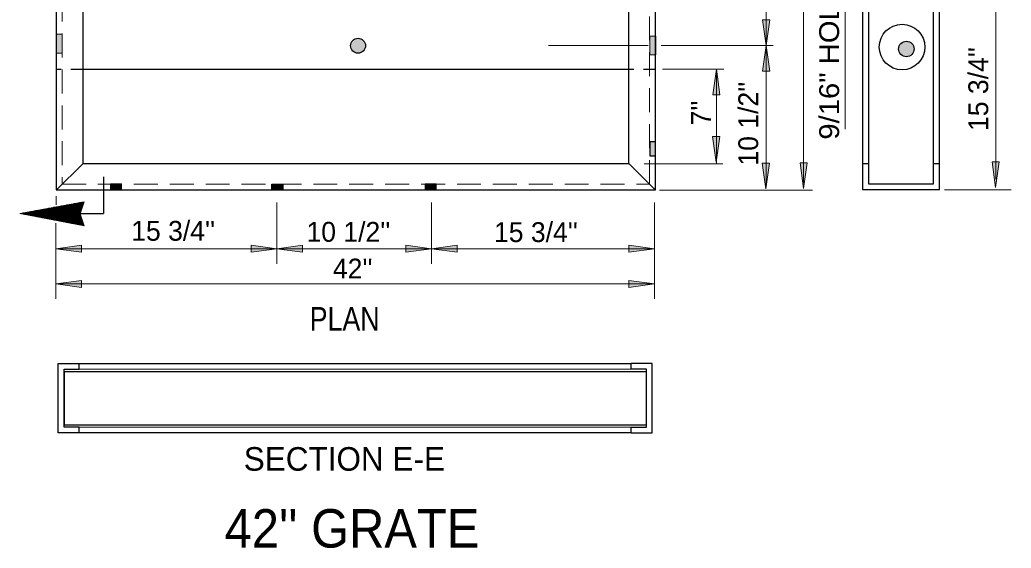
# Model space of a CAD drawing. Extents: x 139 to 512, y -134 to 135.
# Drawn here: x 185.1 to 248.5, y -64.9 to -31.2 of the extents above; entities that cross this region are included whole.
import ezdxf

# ---------------------------------------------------------------- set-up
doc = ezdxf.new("R2010")
doc.units = 0
doc.header["$LTSCALE"] = 0.51
for name, pattern in [('LONG_DASHED', [7.5, 6, -1.5]), ('MEDIUM_DASHED', [4.5, 3, -1.5]), ('SHORT_DASHED', [2.7, 1.5, -1.2])]:
    doc.linetypes.add(name, pattern=pattern)
doc.layers.add('1', color=7, linetype='Continuous', lineweight=13)

msp = doc.modelspace()

# ---------------------------------------------------------------- hatches: boundary and pattern name
at = {"layer": '1'}
for points in [[(232.8218, -32.834), (232.5964, -31.1942), (233.0472, -31.1942)], [(187.4483, -32.1137), (187.8143, -32.1137), (187.8143, -33.3137), (187.4483, -33.3137)], [(225.3901, -33.4325), (225.7647, -33.4325), (225.7647, -32.2242), (225.3901, -32.2242)], [(207.2111, -32.8453, 1), (206.2605, -32.8453, 1)], [(232.8218, -32.834), (233.0472, -34.4735), (232.5964, -34.4735)], [(242.2807, -33.0495, 1), (241.2906, -33.0495, 1)], [(229.6456, -34.3314), (229.8706, -35.9717), (229.4202, -35.9717)], [(229.6279, -40.2777), (229.4029, -38.6379), (229.8537, -38.6379)], [(225.3796, -39.866), (225.7478, -39.866), (225.7478, -38.975), (225.3796, -38.975)], [(232.8016, -41.99), (232.5758, -40.3498), (233.0266, -40.3498)], [(235.2147, -41.9637), (234.9889, -40.3235), (235.4397, -40.3235)], [(247.4877, -41.9022), (247.2627, -40.2624), (247.7131, -40.2624)], [(190.9148, -42.0448), (191.6239, -42.0448), (191.6239, -41.6765), (190.9148, -41.6765)], [(201.9233, -42.0448), (201.2142, -42.0448), (201.2142, -41.6765), (201.9233, -41.6765)], [(211.0163, -42.0448), (211.7254, -42.0448), (211.7254, -41.6765), (211.0163, -41.6765)], [(187.4067, -45.8079), (189.0469, -45.5822), (189.0469, -46.0329)], [(201.5464, -45.8079), (199.9058, -46.0329), (199.9058, -45.5822)], [(201.5464, -45.8079), (203.1863, -45.5822), (203.1863, -46.0329)], [(211.4213, -45.8079), (209.7814, -46.0329), (209.7814, -45.5822)], [(211.4213, -45.8079), (213.0616, -45.5822), (213.0616, -46.0329)], [(225.6942, -45.8079), (224.0543, -46.0329), (224.0543, -45.5822)], [(187.4067, -48.0538), (189.0469, -47.8284), (189.0469, -48.2787)], [(225.6942, -48.0538), (224.0543, -48.2787), (224.0543, -47.8284)]]:
    msp.add_hatch(color=256, dxfattribs=at).paths.add_polyline_path(points)

# ---------------------------------------------------------------- linework, layer by layer
for p, q in [((235.2147, -41.6229), (235.2147, -4.4592)), ((225.2783, -32.834), (218.9179, -32.834)), ((226.1007, -32.834), (233.2812, -32.834)), ((226.1997, -34.3314), (230.1102, -34.3314)), ((229.6456, -40.3809), (229.6456, -34.3314)), ((225.0319, -40.3809), (230.0524, -40.3809)), ((187.4434, -43.004), (187.4434, -42.4577)), ((226.0013, -42.0665), (235.7768, -42.0665)), ((244.2256, -42.0392), (248.4848, -42.0392)), ((187.6763, -43.0899), (187.6763, -44.0447)), ((187.7063, -43.0842), (187.7063, -44.0502)), ((187.7363, -43.0787), (187.7363, -44.0562)), ((187.7667, -43.0734), (187.7667, -44.0615)), ((189.1324, -43.0719), (187.7701, -43.0719)), ((187.7967, -43.0677), (187.7967, -44.0672)), ((187.8267, -43.0622), (187.8267, -44.0732)), ((187.8567, -43.0565), (187.8567, -44.0787)), ((187.8871, -43.0512), (187.8871, -44.0844)), ((187.9171, -43.0457), (187.9171, -44.0904)), ((189.1414, -43.0419), (187.9339, -43.0419)), ((187.9471, -43.04), (187.9471, -44.0957)), ((187.9771, -43.0344), (187.9771, -44.1017)), ((188.0074, -43.0292), (188.0074, -44.1073)), ((188.0374, -43.0235), (188.0374, -44.1129)), ((188.0674, -43.0179), (188.0674, -44.1189)), ((188.0974, -43.0123), (188.0974, -44.1245)), ((189.1516, -43.0119), (188.0982, -43.0119)), ((188.1278, -43.007), (188.1278, -44.1305)), ((188.1578, -43.0014), (188.1578, -44.1358)), ((188.1878, -42.9958), (188.1878, -44.1414)), ((188.2178, -42.9902), (188.2178, -44.1474)), ((188.2482, -42.9849), (188.2482, -44.153)), ((189.1617, -42.9819), (188.2628, -42.9819)), ((188.2782, -42.9793), (188.2782, -44.1587)), ((188.3082, -42.9737), (188.3082, -44.1647)), ((188.3382, -42.968), (188.3382, -44.1699)), ((188.3686, -42.9627), (188.3686, -44.1759)), ((188.3986, -42.9572), (188.3986, -44.1815)), ((189.1718, -42.9515), (188.4271, -42.9515)), ((188.4286, -42.9515), (188.4286, -44.1872)), ((188.4586, -42.9462), (188.4586, -44.1932)), ((188.4889, -42.941), (188.4889, -44.1987)), ((188.5189, -42.9354), (188.5189, -44.2047)), ((188.5489, -42.9297), (188.5489, -44.21)), ((188.5789, -42.9242), (188.5789, -44.2157)), ((189.1816, -42.9215), (188.5917, -42.9215)), ((188.6093, -42.9189), (188.6093, -44.2217)), ((188.6393, -42.9132), (188.6393, -44.2272)), ((188.6693, -42.9077), (188.6693, -44.2329)), ((188.6993, -42.902), (188.6993, -44.2389)), ((188.7297, -42.8967), (188.7297, -44.2442)), ((189.1917, -42.8915), (188.7559, -42.8915)), ((188.7597, -42.8912), (188.7597, -44.2502)), ((188.7897, -42.8855), (188.7897, -44.2557)), ((188.8197, -42.8799), (188.8197, -44.2614)), ((188.8501, -42.8747), (188.8501, -44.2674)), ((188.8801, -42.869), (188.8801, -44.273)), ((188.9101, -42.8634), (188.9101, -44.279)), ((189.2014, -42.8615), (188.9202, -42.8615)), ((188.9401, -42.8577), (188.9401, -44.2843)), ((188.9704, -42.8525), (188.9704, -43.5617)), ((189.0004, -42.8469), (189.0004, -43.4709)), ((189.0304, -42.8412), (189.0304, -43.3794)), ((189.0604, -42.8357), (189.0604, -43.2887)), ((189.2116, -42.8312), (189.0848, -42.8312)), ((189.0908, -42.8304), (189.0908, -43.1975)), ((189.1208, -42.8248), (189.1208, -43.1067)), ((189.1508, -42.8192), (189.1508, -43.016)), ((189.1808, -42.8135), (189.1808, -42.9249)), ((189.2112, -42.8087), (189.2112, -42.8338)), ((201.5464, -46.7709), (201.5464, -42.8649)), ((211.4213, -46.7709), (211.4213, -42.8649)), ((225.6942, -49.0168), (225.6942, -42.8649)), ((185.1184, -43.5579), (185.1184, -43.559)), ((188.9727, -43.5534), (185.1402, -43.5534)), ((185.1484, -43.5527), (185.1484, -43.5647)), ((185.1784, -43.547), (185.1784, -43.571)), ((185.2084, -43.5414), (185.2084, -43.5759)), ((185.2388, -43.5358), (185.2388, -43.5819)), ((188.9629, -43.5838), (185.2486, -43.5838)), ((185.2688, -43.5309), (185.2688, -43.5875)), ((185.2988, -43.5252), (185.2988, -43.5932)), ((188.9828, -43.5234), (185.3048, -43.5234)), ((185.3288, -43.5197), (185.3288, -43.5992)), ((185.3592, -43.514), (185.3592, -43.6047)), ((185.3892, -43.5087), (185.3892, -43.6112)), ((188.9738, -43.6137), (185.4072, -43.6137)), ((185.4192, -43.5032), (185.4192, -43.616)), ((185.4492, -43.4975), (185.4492, -43.6217)), ((188.9929, -43.4934), (185.4694, -43.4934)), ((185.4796, -43.4919), (185.4796, -43.6277)), ((185.5096, -43.4867), (185.5096, -43.6332)), ((185.5396, -43.481), (185.5396, -43.6389)), ((188.9843, -43.6437), (185.5658, -43.6437)), ((185.5696, -43.4754), (185.5696, -43.6449)), ((185.5999, -43.4697), (185.5999, -43.6502)), ((185.6299, -43.4645), (185.6299, -43.6562)), ((189.0027, -43.4634), (185.6333, -43.4634)), ((185.6599, -43.4589), (185.6599, -43.6617)), ((185.6899, -43.4532), (185.6899, -43.6674)), ((185.7203, -43.4477), (185.7203, -43.6734)), ((188.9948, -43.6737), (185.7241, -43.6737)), ((185.7503, -43.4424), (185.7503, -43.679)), ((185.7803, -43.4367), (185.7803, -43.685)), ((189.0124, -43.433), (185.7979, -43.433)), ((185.8103, -43.4312), (185.8103, -43.6902)), ((185.8407, -43.4255), (185.8407, -43.6959)), ((185.8707, -43.4202), (185.8707, -43.7019)), ((189.0049, -43.7042), (185.8831, -43.7042)), ((185.9007, -43.4147), (185.9007, -43.7075)), ((185.9307, -43.409), (185.9307, -43.7132)), ((185.9611, -43.4034), (185.9611, -43.7192)), ((189.0226, -43.403), (185.9626, -43.403)), ((185.9911, -43.3982), (185.9911, -43.7244)), ((186.0211, -43.3925), (186.0211, -43.7304)), ((186.0511, -43.3869), (186.0511, -43.736)), ((186.0814, -43.3813), (186.0814, -43.7417)), ((186.1114, -43.3764), (186.1114, -43.7477)), ((189.0323, -43.373), (186.1261, -43.373)), ((186.1414, -43.3708), (186.1414, -43.7533)), ((186.1714, -43.3652), (186.1714, -43.7593)), ((186.2018, -43.3595), (186.2018, -43.7645)), ((186.2318, -43.3543), (186.2318, -43.7702)), ((186.2618, -43.3487), (186.2618, -43.7762)), ((189.0424, -43.343), (186.2907, -43.343)), ((186.2918, -43.343), (186.2918, -43.7817)), ((186.3222, -43.3374), (186.3222, -43.7874)), ((186.3522, -43.3322), (186.3522, -43.7934)), ((186.3822, -43.3265), (186.3822, -43.7987)), ((186.4122, -43.3209), (186.4122, -43.8047)), ((186.4426, -43.3152), (186.4426, -43.8102)), ((189.0526, -43.3127), (186.4553, -43.3127)), ((186.4726, -43.31), (186.4726, -43.8159)), ((186.5026, -43.3044), (186.5026, -43.8219)), ((186.5326, -43.2987), (186.5326, -43.8275)), ((186.5629, -43.2932), (186.5629, -43.8335)), ((186.5929, -43.2879), (186.5929, -43.8387)), ((189.0627, -43.2827), (186.6192, -43.2827)), ((186.6229, -43.2822), (186.6229, -43.8444)), ((186.6529, -43.2767), (186.6529, -43.8504)), ((186.6833, -43.271), (186.6833, -43.856)), ((186.7133, -43.2657), (186.7133, -43.8617)), ((186.7433, -43.2602), (186.7433, -43.8677)), ((186.7733, -43.2545), (186.7733, -43.8729)), ((189.0721, -43.2527), (186.7838, -43.2527)), ((186.8037, -43.2489), (186.8037, -43.8789)), ((186.8337, -43.2437), (186.8337, -43.8845)), ((186.8637, -43.238), (186.8637, -43.8902)), ((186.8937, -43.2324), (186.8937, -43.8962)), ((186.9241, -43.2272), (186.9241, -43.9017)), ((189.0822, -43.2227), (186.9481, -43.2227)), ((186.9541, -43.2219), (186.9541, -43.9078)), ((186.9841, -43.2162), (186.9841, -43.913)), ((187.0141, -43.2107), (187.0141, -43.9187)), ((187.0444, -43.205), (187.0444, -43.9247)), ((187.0744, -43.1998), (187.0744, -43.9303)), ((187.1044, -43.1942), (187.1044, -43.9359)), ((189.0923, -43.1923), (187.1123, -43.1923)), ((187.1344, -43.1885), (187.1344, -43.9419)), ((187.1648, -43.1829), (187.1648, -43.9472)), ((187.1948, -43.1777), (187.1948, -43.9532)), ((187.2248, -43.172), (187.2248, -43.9588)), ((187.2548, -43.1664), (187.2548, -43.9644)), ((189.1024, -43.1623), (187.2769, -43.1623)), ((187.2852, -43.1608), (187.2852, -43.9704)), ((187.3152, -43.1555), (187.3152, -43.976)), ((187.3452, -43.1499), (187.3452, -43.982)), ((187.3752, -43.1442), (187.3752, -43.9872)), ((187.4056, -43.1394), (187.4056, -43.9929)), ((187.4356, -43.1337), (187.4356, -43.9989)), ((189.1122, -43.1322), (187.4412, -43.1322)), ((187.4656, -43.1282), (187.4656, -44.0045)), ((187.4956, -43.1225), (187.4956, -44.0102)), ((187.5259, -43.1172), (187.5259, -44.0162)), ((187.5559, -43.1117), (187.5559, -44.0214)), ((187.5859, -43.106), (187.5859, -44.0274)), ((189.1223, -43.1022), (187.6058, -43.1022)), ((187.6159, -43.1004), (187.6159, -44.033)), ((187.6463, -43.0955), (187.6463, -44.0387)), ((188.9704, -43.6032), (188.9704, -44.2899)), ((189.0004, -43.6902), (189.0004, -44.2959)), ((189.0151, -43.7342), (186.0417, -43.7342)), ((189.0259, -43.7642), (186.1999, -43.7642)), ((189.0364, -43.7942), (186.3586, -43.7942)), ((189.0466, -43.8245), (186.5172, -43.8245)), ((189.0571, -43.8545), (186.6758, -43.8545)), ((189.0676, -43.8845), (186.8344, -43.8845)), ((189.0781, -43.9145), (186.9931, -43.9145)), ((189.0882, -43.9449), (187.1513, -43.9449)), ((189.0987, -43.9749), (187.3107, -43.9749)), ((187.4067, -49.0168), (187.4067, -44.1789)), ((189.1092, -44.0049), (187.4693, -44.0049)), ((189.1193, -44.0349), (187.6276, -44.0349)), ((189.1294, -44.0652), (187.7862, -44.0652)), ((189.1403, -44.0953), (187.9448, -44.0953)), ((189.1508, -44.1253), (188.1034, -44.1253)), ((189.1609, -44.1552), (188.2621, -44.1552)), ((189.1714, -44.1857), (188.4207, -44.1857)), ((189.1816, -44.2157), (188.5789, -44.2157)), ((189.1924, -44.2457), (188.7376, -44.2457)), ((189.2026, -44.2757), (188.8966, -44.2757)), ((189.0304, -43.7777), (189.0304, -44.3015)), ((189.2131, -44.306), (189.0548, -44.306)), ((189.0604, -43.8647), (189.0604, -44.3072)), ((189.0908, -43.9513), (189.0908, -44.3132)), ((189.1208, -44.0387), (189.1208, -44.3184)), ((189.1508, -44.1257), (189.1508, -44.3244)), ((189.1808, -44.213), (189.1808, -44.33)), ((189.2112, -44.3), (189.2112, -44.3357)), ((189.2236, -44.336), (189.2134, -44.336)), ((187.4067, -45.8079), (201.5464, -45.8079)), ((201.5464, -45.8079), (211.4213, -45.8079)), ((211.4213, -45.8079), (225.6942, -45.8079)), ((187.4067, -48.0538), (225.6942, -48.0538)), ((188.9134, -53.5048), (224.1976, -53.5048)), ((224.1976, -57.1932), (188.9134, -57.1932))]:
    msp.add_line(p, q, dxfattribs=at)
at = {"layer": '1', "linetype": 'SHORT_DASHED', "lineweight": 25}
for p, q in [((189.1414, -34.3633), (187.4404, -34.3633)), ((225.7512, -34.3625), (224.0558, -34.3625))]:
    msp.add_line(p, q, dxfattribs=at)
at = {"layer": '1', "lineweight": 25}
for p, q in [((224.0509, -34.361), (189.1414, -34.361)), ((187.4468, -42.0729), (189.1632, -40.3569)), ((225.7399, -42.0628), (224.0341, -40.3569)), ((239.3603, -40.3809), (238.9853, -40.3809)), ((243.8944, -40.3809), (243.5194, -40.3809)), ((190.4569, -41.2142), (190.4569, -43.5617)), ((185.7529, -43.5617), (190.4569, -43.5617)), ((188.9134, -53.5048), (188.9134, -53.1298)), ((224.1976, -53.5048), (224.1976, -53.1298)), ((188.9134, -57.5682), (188.9134, -57.1932)), ((224.1976, -57.5682), (224.1976, -57.1932))]:
    msp.add_line(p, q, dxfattribs=at)
for points in [[(221.7574, -4.148), (187.4404, -4.148), (187.4404, -42.0523), (225.7501, -42.0523), (225.7501, -4.148), (222.2494, -4.148)], [(224.1976, -57.5682), (187.5713, -57.5682), (187.5713, -53.1298), (224.1976, -53.1298)], [(224.1976, -57.5682), (225.5397, -57.5682), (225.5397, -53.1298), (224.1976, -53.1298)], [(188.9134, -57.1932), (187.9463, -57.1932), (187.9463, -53.5048), (188.9134, -53.5048)], [(224.1976, -57.1932), (225.1647, -57.1932), (225.1647, -53.5048), (224.1976, -53.5048)]]:
    msp.add_lwpolyline(points, dxfattribs=at)
for points in [[(238.9853, -42.0309), (243.8944, -42.0309), (243.8944, -4.181), (238.9853, -4.181)], [(239.3603, -41.6559), (243.5194, -41.6559), (243.5194, -4.556), (239.3603, -4.556)], [(189.1414, -40.3569), (224.0547, -40.3569), (224.0547, -5.8854), (189.1414, -5.8854)], [(225.3796, -39.866), (225.7478, -39.866), (225.7478, -38.975), (225.3796, -38.975)], [(190.9148, -42.0448), (191.6239, -42.0448), (191.6239, -41.6765), (190.9148, -41.6765)], [(201.9233, -42.0448), (201.2142, -42.0448), (201.2142, -41.6765), (201.9233, -41.6765)], [(211.0163, -42.0448), (211.7254, -42.0448), (211.7254, -41.6765), (211.0163, -41.6765)], [(187.9482, -57.0523), (225.1632, -57.0523), (225.1632, -53.6728), (187.9482, -53.6728)]]:
    msp.add_lwpolyline(points, close=True, dxfattribs=at)
at = {"layer": '1', "linetype": 'MEDIUM_DASHED'}
msp.add_lwpolyline([(187.8154, -41.6773), (225.3751, -41.6773), (225.3751, -4.523), (187.8154, -4.523)], close=True, dxfattribs=at)
at = {"layer": '1'}
for points in [[(232.8218, -41.7935), (232.8218, -32.834), (232.8218, -23.3262), (232.8218, -13.8927), (232.8218, -4.4592)], [(247.5049, -41.3739), (247.5049, -28.0892), (247.5049, -18.4472), (247.5049, -4.4772)], [(237.8697, -38.1759), (237.8697, -27.4535), (241.2064, -18.6852)]]:
    msp.add_lwpolyline(points, dxfattribs=at)
for points in [[(232.8218, -32.834), (232.5964, -31.1942), (233.0472, -31.1942)], [(232.8218, -32.834), (233.0472, -34.4735), (232.5964, -34.4735)], [(229.6456, -34.3314), (229.8706, -35.9717), (229.4202, -35.9717)], [(229.6279, -40.2777), (229.4029, -38.6379), (229.8537, -38.6379)], [(232.8016, -41.99), (232.5758, -40.3498), (233.0266, -40.3498)], [(235.2147, -41.9637), (234.9889, -40.3235), (235.4397, -40.3235)], [(247.4877, -41.9022), (247.2627, -40.2624), (247.7131, -40.2624)], [(189.2239, -44.3379), (185.1147, -43.5587), (189.2198, -42.8068), (188.9629, -43.583)], [(187.4067, -45.8079), (189.0469, -45.5822), (189.0469, -46.0329)], [(201.5464, -45.8079), (199.9058, -46.0329), (199.9058, -45.5822)], [(201.5464, -45.8079), (203.1863, -45.5822), (203.1863, -46.0329)], [(211.4213, -45.8079), (209.7814, -46.0329), (209.7814, -45.5822)], [(211.4213, -45.8079), (213.0616, -45.5822), (213.0616, -46.0329)], [(225.6942, -45.8079), (224.0543, -46.0329), (224.0543, -45.5822)], [(187.4067, -48.0538), (189.0469, -47.8284), (189.0469, -48.2787)], [(225.6942, -48.0538), (224.0543, -48.2787), (224.0543, -47.8284)]]:
    msp.add_lwpolyline(points, close=True, dxfattribs=at)
at = {"layer": '1', "linetype": 'LONG_DASHED'}
for points in [[(187.4483, -32.1137), (187.8143, -32.1137), (187.8143, -33.3137), (187.4483, -33.3137)], [(225.3901, -33.4325), (225.7647, -33.4325), (225.7647, -32.2242), (225.3901, -32.2242)]]:
    msp.add_lwpolyline(points, close=True, dxfattribs=at)
at = {"layer": '1', "lineweight": 25}
for centre, radius in [((241.5115, -32.9279), 1.4574), ((206.7358, -32.8453), 0.4753), ((241.7857, -33.0495), 0.495)]:
    msp.add_circle(centre, radius, dxfattribs=at)

# ---------------------------------------------------------------- texts
at = {"layer": '1', "width": 1.1}
msp.add_text(' 9/16" HOLES', height=1.268, rotation=90, dxfattribs=at).set_placement((237.4831, -39.3594))
at = {"layer": '1'}
for s, p in [("15 3/4''", (247.0156, -38.2892)), ("10 1/2''", (232.3122, -40.4997)), ("7''", (229.2961, -37.9344))]:
    msp.add_text(s, height=1.268, rotation=90, dxfattribs=at).set_placement(p)
for s, height, p in [("15 3/4''", 1.268, (192.2356, -45.2972)), ("10 1/2''", 1.268, (203.4398, -45.3632)), ("15 3/4''", 1.268, (215.4271, -45.3812)), ("42''", 1.268, (205.1292, -47.7073)), ('SECTION E-E', 1.505, (199.4288, -59.9825))]:
    msp.add_text(s, height=height, dxfattribs=at).set_placement(p)
for s, height, width, p in [('PLAN', 1.505, 0.85, (203.6457, -51.0369)), ("42'' GRATE", 2.456, 0.95, (198.2086, -64.8939))]:
    msp.add_text(s, height=height, dxfattribs=dict(at, width=width)).set_placement(p)

doc.saveas('drawing.dxf')
